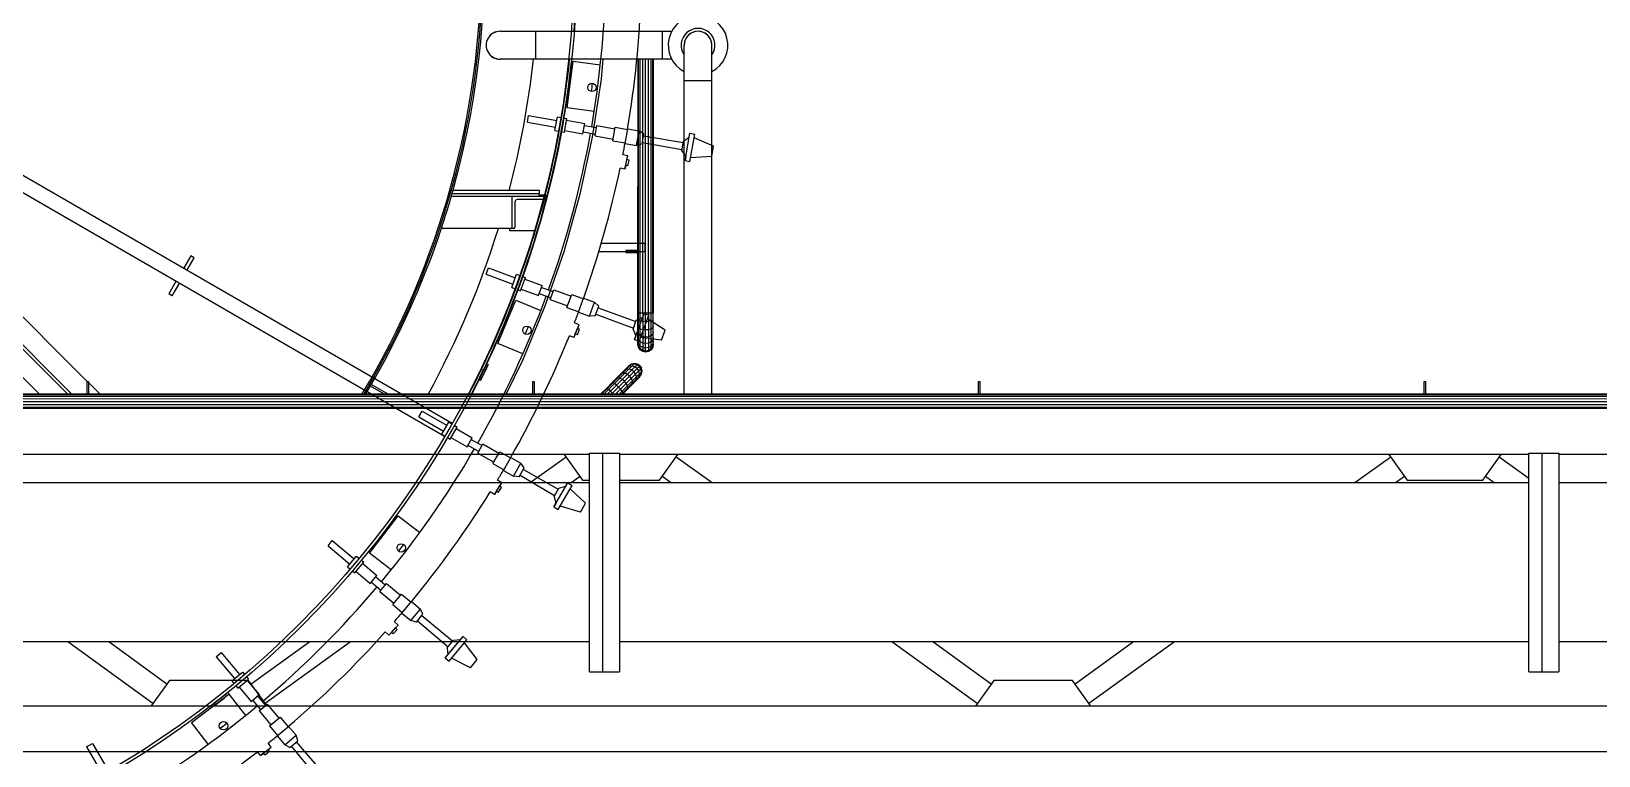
# Model space of a CAD drawing. Header units: metres. Extents: x 0 to 63075, y 0 to 44550.
# Drawn here: x 57059 to 57811, y 39990 to 40337 of the extents above; entities that cross this region are included whole.
import ezdxf

# ---------------------------------------------------------------- set-up
doc = ezdxf.new("R2010")
doc.units = ezdxf.units.M
doc.header["$LTSCALE"] = 75
for name, color, linetype in [('GSB', 7, 'Continuous'), ('ML6', 1, 'Continuous'), ('SDM', 7, 'Continuous'), ('SL1', 8, 'Continuous')]:
    doc.layers.add(name, color=color, linetype=linetype)
doc.styles.add('ROMANS', font='ROMANS.SHX')
doc.dimstyles.new('75___1-75', dxfattribs={"dimscale": 75, "dimtxt": 2.5, "dimasz": 2, "dimexe": 1.5, "dimexo": 1, "dimgap": 0.5, "dimtad": 1, "dimdec": 0, "dimzin": 12, "dimtxsty": 'ROMANS', "dimcen": 0, "dimclrd": 256, "dimclre": 256, "dimclrt": 3, "dimazin": 3, "dimtfac": 1, "dimtdec": 0, "dimtmove": 0, "dimatfit": 0, "dimfxl": 1, "dimlwd": -1, "dimlwe": -1, "dimarcsym": 0})

# ---------------------------------------------------------------- blocks, each defined once
blk = doc.blocks.new('A$C6bae614f')
at = {"layer": 'SL1'}
for p, q in [((393125.2, 43495.3), (394307.8, 42312.6)), ((393087.5, 43443.2), (394257.1, 42273.5)), ((395625.4, 43431.4), (396173.5, 43431.4)), ((395739.4, 43342.5), (395739.4, 43431.4)), ((396143.7, 43342.5), (396143.7, 43431.4)), ((394243.6, 42273.5), (393118.9, 43398.3)), ((396213.2, 42273.4), (396213.2, 43387)), ((396302.1, 42273.4), (396302.1, 43387)), ((396173.5, 43342.5), (395625.4, 43342.5)), ((395839.9, 43186.9), (395859.4, 43335.7)), ((395859.4, 43335.7), (395945.6, 43324.3)), ((395953.5, 43342.5), (395947.8, 43279)), ((396065.9, 42531.7), (396066, 43342.5)), ((396067.8, 42531.7), (396067.8, 43342.5)), ((396073.1, 42531.7), (396073.1, 43342.5)), ((396081, 42531.7), (396081, 43342.5)), ((396090.3, 42531.7), (396090.4, 43342.5)), ((396099.7, 42531.7), (396099.7, 43342.5)), ((396107.6, 42531.7), (396107.6, 43342.5)), ((396112.9, 42531.7), (396112.9, 43342.5)), ((396114.8, 43342.5), (396114.7, 42531.7)), ((395947.8, 43279), (395919.6, 43093.9)), ((396302.1, 43273), (396213.2, 43273)), ((395472.2, 42179.3), (393748.5, 43174.5)), ((395712.8, 43141.5), (395716.5, 43162.5)), ((395716.5, 43162.5), (395806.4, 43146.6)), ((395800.7, 43114.2), (395808.4, 43158.1)), ((395808.4, 43158.1), (395819.2, 43156.2)), ((395828.6, 43154.5), (395838.5, 43152.8)), ((395830.8, 43108.9), (395838.5, 43152.8)), ((395926, 43175.6), (395839.9, 43186.9)), ((395448, 42137.4), (393724.3, 43132.7)), ((395712.8, 43141.5), (395802.7, 43125.7)), ((395800.7, 43114.2), (395811.5, 43112.3)), ((395820.8, 43110.7), (395830.8, 43108.9)), ((395831.7, 43114.4), (395889.9, 43104.1)), ((395837.5, 43147.3), (395895.7, 43137)), ((395889.9, 43104.1), (395895.7, 43137)), ((395891, 43110.1), (395930, 43103.2)), ((395894.7, 43131), (395933.7, 43124.2)), ((395929, 43097.3), (395934.8, 43130.2)), ((395934.8, 43130.2), (395992.5, 43120)), ((395985.8, 43081.8), (395993.4, 43125.2)), ((395993.4, 43125.2), (396032.8, 43118.3)), ((396024.8, 43073.1), (396033.1, 43120.1)), ((396033.1, 43120.1), (396069.8, 43113.6)), ((396061.5, 43066.6), (396069.8, 43113.6)), ((396084.9, 43103.3), (396069.8, 43113.6)), ((396079.2, 43071.2), (396084.9, 43103.3)), ((396216.2, 43018.4), (396231.7, 43106)), ((396229.4, 43093.5), (396231.7, 43106)), ((396231.7, 43106), (396247.2, 43103.2)), ((396231.8, 43015.7), (396247.2, 43103.2)), ((394153.8, 42273.5), (393328.6, 43098.8)), ((395919.6, 43093.9), (395880.3, 42910.9)), ((395929, 43097.3), (395986.7, 43087.1)), ((395985.8, 43081.8), (396025.2, 43074.9)), ((396024.8, 43073.1), (396061.5, 43066.6)), ((396079.2, 43071.2), (396061.5, 43066.6)), ((396080.2, 43076.7), (396206.2, 43053.6)), ((396083.9, 43097.7), (396210.2, 43076.3)), ((396205.5, 43049.7), (396210.9, 43080.3)), ((396205.5, 43049.7), (396218.4, 43030.9)), ((396210.9, 43080.3), (396229.4, 43093.5)), ((396218.4, 43030.9), (396229.4, 43093.5)), ((396307.4, 43064.5), (396245.1, 43091)), ((396301.5, 43031.4), (396307.4, 43064.5)), ((396033.4, 43033.7), (396017.7, 43037.2)), ((396024.1, 42991), (396033.4, 43033.7)), ((396026.7, 43003.1), (396024.1, 42991)), ((396026.7, 43003.1), (396030.8, 43021.7)), ((396033.6, 43001.6), (396026.7, 43003.1)), ((396030.8, 43021.7), (396033.4, 43033.7)), ((396037.6, 43020.1), (396030.8, 43021.7)), ((396033.6, 43001.6), (396037.6, 43020.1)), ((396218.4, 43030.9), (396216.2, 43018.4)), ((396216.2, 43018.4), (396231.8, 43015.7)), ((396301.5, 43031.4), (396234, 43027.9)), ((396024.1, 42991), (396009, 42994.2)), ((395764.6, 42903.5), (395469.3, 42903.5)), ((395472, 42913), (395751.3, 42913)), ((395751.3, 42922.6), (395474.7, 42922.6)), ((395663, 42903.5), (395663, 42801.9)), ((395772, 42909.5), (395737, 42794.5)), ((395748.8, 42913), (395748.8, 42903.5)), ((395748.8, 42909.5), (395772, 42909.5)), ((395751.3, 42913), (395751.3, 42922.6)), ((395764.6, 42903.5), (395764.6, 42897.8)), ((395880.3, 42910.9), (395830, 42730.6)), ((395672.6, 42886.1), (395672.6, 42805.7)), ((395760.8, 42894), (395680.4, 42894)), ((395668.7, 42801.9), (395437.8, 42801.9)), ((395657, 42794.5), (395657, 42801.9)), ((395737, 42794.5), (395657, 42794.5)), ((396088.9, 42753.5), (395948.6, 42753.5)), ((396088.9, 42728.1), (396088.9, 42753.5)), ((394637.4, 42714.2), (394614.5, 42674.5)), ((394625.5, 42668.1), (394648.4, 42707.8)), ((394648.4, 42707.8), (394637.4, 42714.2)), ((395830, 42730.6), (395768.9, 42553.6)), ((395941.1, 42728.1), (396088.9, 42728.1)), ((396026.8, 42731.7), (396026.8, 42725.4)), ((396065.9, 42731.7), (396026.8, 42731.7)), ((396026.8, 42725.4), (396065.9, 42725.4)), ((395580.7, 42655.7), (395588, 42675.7)), ((395580.7, 42655.7), (395666.5, 42624.5)), ((395588, 42675.7), (395673.8, 42644.5)), ((395662.5, 42613.6), (395677.8, 42655.4)), ((395677.8, 42655.4), (395688, 42651.7)), ((395696.9, 42648.4), (395706.4, 42645)), ((394590.3, 42632.7), (394567.4, 42593)), ((394578.4, 42586.6), (394601.3, 42626.3)), ((395662.5, 42613.6), (395672.8, 42609.9)), ((395681.7, 42606.6), (395691.2, 42603.2)), ((395691.2, 42603.2), (395706.4, 42645)), ((395693.1, 42608.4), (395748.6, 42588.2)), ((395704.5, 42639.8), (395760.1, 42619.5)), ((395748.6, 42588.2), (395760.1, 42619.5)), ((395758, 42613.8), (395795.3, 42600.3)), ((395785.9, 42574.6), (395797.3, 42606)), ((395797.3, 42606), (395852.4, 42585.9)), ((394578.4, 42586.6), (394567.4, 42593)), ((395617.9, 42434.3), (395675.3, 42572.9)), ((395675.3, 42572.9), (395755.6, 42539.6)), ((395768.9, 42553.6), (395697.3, 42380.7)), ((395750.7, 42593.9), (395788, 42580.3)), ((395785.9, 42574.6), (395841, 42554.5)), ((395839.1, 42549.5), (395854.2, 42590.9)), ((395839.1, 42549.5), (395876.7, 42535.9)), ((395854.2, 42590.9), (395891.8, 42577.2)), ((395876.1, 42534.1), (395892.4, 42579)), ((395892.4, 42579), (395927.4, 42566.3)), ((395911.1, 42521.4), (395927.4, 42566.3)), ((395940.5, 42553.5), (395927.4, 42566.3)), ((395929.3, 42522.8), (395940.5, 42553.5)), ((395938.5, 42548.2), (396059.3, 42505.2)), ((395877.7, 42493.9), (395862.9, 42500)), ((395876.1, 42534.1), (395911.1, 42521.4)), ((395929.3, 42522.8), (395911.1, 42521.4)), ((395931.2, 42528.1), (396051.3, 42483.4)), ((396050, 42479.7), (396060.6, 42508.9)), ((396055.1, 42447.1), (396085.5, 42530.6)), ((396059.4, 42459), (396081.1, 42518.7)), ((396060.6, 42508.9), (396081.1, 42518.7)), ((396065.9, 42434.2), (396065.9, 42531.7)), ((396114.7, 42531.7), (396065.9, 42531.7)), ((396067.8, 42507.4), (396065.9, 42509.5)), ((396067.8, 42425.1), (396067.8, 42531.7)), ((396073.1, 42505.6), (396067.8, 42507.4)), ((396070, 42441.7), (396100.4, 42525.2)), ((396073.1, 42417.4), (396073.1, 42531.7)), ((396081, 42504.4), (396073.1, 42505.6)), ((396081, 42531.7), (396081, 42409.2)), ((396090.3, 42504), (396081, 42504.4)), ((396081.1, 42518.7), (396085.5, 42530.6)), ((396085.5, 42530.6), (396100.4, 42525.2)), ((396090.3, 42410.4), (396090.3, 42531.7)), ((396099.7, 42504.4), (396090.3, 42504)), ((396152.9, 42476.7), (396096.1, 42513.6)), ((396099.7, 42531.7), (396099.7, 42412.2)), ((396107.6, 42505.6), (396099.7, 42504.4)), ((396107.6, 42417.4), (396107.6, 42531.7)), ((396112.9, 42507.4), (396107.6, 42505.6)), ((396112.9, 42531.7), (396112.9, 42422.4)), ((396114.7, 42509.5), (396112.9, 42507.4)), ((396114.7, 42434.2), (396114.7, 42531.7)), ((395861.1, 42453.4), (395846.8, 42459.2)), ((395861.1, 42453.4), (395877.7, 42493.9)), ((395865.8, 42464.9), (395861.1, 42453.4)), ((395865.8, 42464.9), (395873, 42482.5)), ((395872.3, 42462.3), (395865.8, 42464.9)), ((395872.3, 42462.3), (395879.4, 42479.8)), ((395873, 42482.5), (395877.7, 42493.9)), ((395879.4, 42479.8), (395873, 42482.5)), ((396050, 42479.7), (396059.4, 42459)), ((396059.4, 42459), (396055.1, 42447.1)), ((396067.8, 42484.3), (396065.9, 42488.3)), ((396067.8, 42463.5), (396065.9, 42469.4)), ((396067.8, 42446.2), (396065.9, 42453.5)), ((396073.1, 42480.8), (396067.8, 42484.3)), ((396073.1, 42458.6), (396067.8, 42463.5)), ((396081, 42478.5), (396073.1, 42480.8)), ((396081, 42455.3), (396073.1, 42458.6)), ((396141.4, 42445.1), (396074.2, 42453.3)), ((396090.3, 42477.7), (396081, 42478.5)), ((396090.3, 42454.2), (396081, 42455.3)), ((396099.7, 42478.5), (396090.3, 42477.7)), ((396099.7, 42455.3), (396090.3, 42454.2)), ((396107.6, 42480.8), (396099.7, 42478.5)), ((396107.6, 42458.6), (396099.7, 42455.3)), ((396112.9, 42484.3), (396107.6, 42480.8)), ((396112.9, 42463.5), (396107.6, 42458.6)), ((396114.7, 42488.3), (396112.9, 42484.3)), ((396114.7, 42469.4), (396112.9, 42463.5)), ((396114.7, 42453.5), (396112.9, 42446.2)), ((396141.4, 42445.1), (396152.9, 42476.7)), ((395698.2, 42401), (395617.9, 42434.3)), ((396055.1, 42447.1), (396070, 42441.7)), ((396067.8, 42433.2), (396065.9, 42441.6)), ((396067.8, 42425.1), (396065.9, 42434.2)), ((396065.9, 42434.2), (396065.9, 42431.7)), ((396067.8, 42422.4), (396065.9, 42431.7)), ((396073.1, 42440), (396067.8, 42446.2)), ((396073.1, 42426.1), (396067.8, 42433.2)), ((396073.1, 42417.4), (396067.8, 42425.1)), ((396067.8, 42425.1), (396067.8, 42422.4)), ((396073.1, 42414.5), (396067.8, 42422.4)), ((396081, 42435.9), (396073.1, 42440)), ((396081, 42421.3), (396073.1, 42426.1)), ((396081, 42412.2), (396073.1, 42417.4)), ((396073.1, 42417.4), (396073.1, 42414.5)), ((396081, 42409.2), (396073.1, 42414.5)), ((396090.3, 42434.5), (396081, 42435.9)), ((396090.3, 42419.6), (396081, 42421.3)), ((396090.3, 42410.4), (396081, 42412.2)), ((396090.3, 42407.3), (396081, 42409.2)), ((396099.7, 42435.9), (396090.3, 42434.5)), ((396099.7, 42421.3), (396090.3, 42419.6)), ((396099.7, 42412.2), (396090.3, 42410.4)), ((396090.3, 42410.4), (396090.3, 42407.3)), ((396099.7, 42409.2), (396090.3, 42407.3)), ((396107.6, 42440), (396099.7, 42435.9)), ((396107.6, 42426.1), (396099.7, 42421.3)), ((396107.6, 42417.4), (396099.7, 42412.2)), ((396107.6, 42414.5), (396099.7, 42409.2)), ((396099.7, 42412.2), (396099.7, 42409.2)), ((396112.9, 42446.2), (396107.6, 42440)), ((396112.9, 42433.2), (396107.6, 42426.1)), ((396112.9, 42425.1), (396107.6, 42417.4)), ((396112.9, 42422.4), (396107.6, 42414.5)), ((396107.6, 42417.4), (396107.6, 42414.5)), ((396114.7, 42441.6), (396112.9, 42433.2)), ((396114.7, 42434.2), (396112.9, 42425.1)), ((396114.7, 42431.7), (396112.9, 42422.4)), ((396114.7, 42431.7), (396114.7, 42434.2)), ((395581.8, 42369.8), (395587.5, 42367.1)), ((395697.3, 42380.7), (395645.1, 42273.4)), ((395982.7, 42308.6), (396035.9, 42361.8)), ((395985.5, 42308.8), (396043.7, 42367)), ((395990.5, 42306.3), (396052.9, 42368.7)), ((395996.9, 42301.5), (396062.1, 42366.7)), ((396003.8, 42295.2), (396070, 42361.4)), ((396075.3, 42353.5), (396010.1, 42288.3)), ((396028.8, 42352), (396022.3, 42348.2)), ((396036.9, 42352.7), (396028.8, 42352)), ((396038, 42361.3), (396030.7, 42356.6)), ((396043.7, 42367), (396035.9, 42361.8)), ((396035.9, 42361.8), (396037.7, 42363.6)), ((396045.4, 42350), (396036.9, 42352.7)), ((396045.6, 42368.9), (396037.7, 42363.6)), ((396046.8, 42362.6), (396038, 42361.3)), ((396043.7, 42367), (396045.6, 42368.9)), ((396052.9, 42368.7), (396043.7, 42367)), ((396053, 42344.4), (396045.4, 42350)), ((396055, 42370.8), (396045.6, 42368.9)), ((396055.7, 42360.3), (396046.8, 42362.6)), ((396052.9, 42368.7), (396055, 42370.8)), ((396062.1, 42366.7), (396052.9, 42368.7)), ((396064.3, 42368.9), (396055, 42370.8)), ((396063.5, 42354.9), (396055.7, 42360.3)), ((396062.1, 42366.7), (396064.3, 42368.9)), ((396070, 42361.4), (396062.1, 42366.7)), ((396068.9, 42347.1), (396063.5, 42354.9)), ((396072.2, 42363.6), (396064.3, 42368.9)), ((396070, 42361.4), (396072.2, 42363.6)), ((396075.3, 42353.5), (396070, 42361.4)), ((396072.2, 42363.6), (396077.5, 42355.7)), ((396077.5, 42355.7), (396075.3, 42353.5)), ((396077.3, 42344.3), (396075.3, 42353.5)), ((396079.4, 42346.4), (396077.5, 42355.7)), ((394305.6, 42312.6), (394305.6, 42273.5)), ((394312, 42312.6), (394305.6, 42312.6)), ((394312, 42273.5), (394312, 42312.6)), ((394312, 42308.4), (394346.9, 42273.5)), ((395254.4, 42273.5), (395211.3, 42298.3)), ((395214.5, 42303.8), (395267.1, 42273.5)), ((395563.1, 42316.7), (395557.3, 42319.4)), ((395735.3, 42312.5), (395729, 42312.5)), ((395729, 42312.5), (395729, 42273.4)), ((395735.3, 42273.4), (395735.3, 42312.5)), ((395982.7, 42308.6), (395967, 42292.9)), ((395985.5, 42308.8), (395968.3, 42291.6)), ((395990.5, 42306.3), (395972.1, 42287.9)), ((395996.9, 42301.5), (395977.7, 42282.3)), ((395985.5, 42308.8), (395982.7, 42308.6)), ((395990.5, 42306.3), (395985.5, 42308.8)), ((395996.9, 42301.5), (395990.5, 42306.3)), ((396003.8, 42295.2), (395996.9, 42301.5)), ((396001.9, 42325.1), (395997.7, 42323.6)), ((396008, 42323.8), (396001.9, 42325.1)), ((396015.3, 42319.9), (396008, 42323.8)), ((396016.5, 42339.8), (396011.1, 42337)), ((396014.9, 42281.9), (396079.4, 42346.4)), ((396022.4, 42313.8), (396015.3, 42319.9)), ((396023.8, 42339.5), (396016.5, 42339.8)), ((396017.2, 42274.1), (396070.4, 42327.3)), ((396017.4, 42276.9), (396075.6, 42335.1)), ((396028.5, 42306.6), (396022.4, 42313.8)), ((396031.7, 42336.3), (396023.8, 42339.5)), ((396032.4, 42299.4), (396028.5, 42306.6)), ((396039.1, 42330.5), (396031.7, 42336.3)), ((396033.7, 42293.3), (396032.4, 42299.4)), ((396044.9, 42323.1), (396039.1, 42330.5)), ((396048.2, 42315.1), (396044.9, 42323.1)), ((396045.6, 42302.5), (396048.4, 42307.9)), ((396048.4, 42307.9), (396048.2, 42315.1)), ((396058.6, 42336.8), (396053, 42344.4)), ((396056.8, 42313.7), (396060.6, 42320.2)), ((396061.3, 42328.3), (396058.6, 42336.8)), ((396060.6, 42320.2), (396061.3, 42328.3)), ((396065.2, 42322.1), (396069.9, 42329.4)), ((396071.2, 42338.2), (396068.9, 42347.1)), ((396069.9, 42329.4), (396071.2, 42338.2)), ((396070.4, 42327.3), (396075.6, 42335.1)), ((396070.4, 42327.3), (396072.2, 42329.1)), ((396072.2, 42329.1), (396077.5, 42337)), ((396075.6, 42335.1), (396077.3, 42344.3)), ((396075.6, 42335.1), (396077.5, 42337)), ((396077.5, 42337), (396079.4, 42346.4)), ((397152.3, 42312.5), (397152.3, 42273.4)), ((397158.7, 42312.5), (397152.3, 42312.5)), ((397158.7, 42273.4), (397158.7, 42312.5)), ((398575.7, 42312.4), (398575.7, 42273.3)), ((398582, 42312.4), (398575.7, 42312.4)), ((398582, 42273.3), (398582, 42312.4)), ((391239.2, 42266.4), (404592.6, 42266)), ((391265.3, 42273.6), (404575.4, 42273.2)), ((391265.3, 42271.7), (404584.7, 42271.3)), ((391403.6, 42249.2), (404599.8, 42248.8)), ((391405.9, 42258.5), (404475.4, 42258.1)), ((395947.5, 42273.4), (395967, 42292.9)), ((395950.2, 42273.4), (395968.3, 42291.6)), ((395957.6, 42273.4), (395972.1, 42287.9)), ((395972.1, 42287.9), (395967, 42292.9)), ((395968.8, 42273.4), (395977.7, 42282.3)), ((395977.7, 42282.3), (395972.1, 42287.9)), ((395984.3, 42275.7), (395977.7, 42282.3)), ((395982, 42273.4), (395984.3, 42275.7)), ((396003.8, 42295.2), (395984.3, 42275.7)), ((395986.5, 42273.4), (395984.3, 42275.7)), ((396010.1, 42288.3), (395995.2, 42273.4)), ((396010.1, 42288.3), (396003.8, 42295.2)), ((396014.9, 42281.9), (396006.4, 42273.4)), ((396014.9, 42281.9), (396010.1, 42288.3)), ((396017.4, 42276.9), (396013.9, 42273.4)), ((396017.4, 42276.9), (396014.9, 42281.9)), ((396016.5, 42273.4), (396017.2, 42274.1)), ((396017.2, 42274.1), (396017.4, 42276.9)), ((396032.2, 42289.1), (396033.7, 42293.3)), ((391405.9, 42239.8), (404597.9, 42239.4)), ((391412.2, 42231.9), (404475.4, 42231.5)), ((401375.3, 42226.4), (393280.3, 42226.6)), ((395366.2, 42200.2), (395376.9, 42218.7)), ((395366.2, 42200.2), (395445.3, 42154.6)), ((395376.9, 42218.7), (395456, 42173)), ((395439.5, 42144.5), (395461.8, 42183.1)), ((395461.8, 42183.1), (395471.2, 42177.6)), ((395465.9, 42129.3), (395488.2, 42167.8)), ((395479.4, 42172.9), (395488.2, 42167.8)), ((395485.4, 42163), (395536.6, 42133.5)), ((395439.5, 42144.5), (395449, 42139.1)), ((395457.2, 42134.3), (395465.9, 42129.3)), ((395468.7, 42134.1), (395519.9, 42104.5)), ((395519.9, 42104.5), (395536.6, 42133.5)), ((395522.9, 42109.8), (395557.3, 42089.9)), ((395533.5, 42128.2), (395567.9, 42108.4)), ((395554.2, 42084.7), (395570.9, 42113.6)), ((395570.9, 42113.6), (395621.7, 42084.3)), ((395910.9, 42080.5), (393280.3, 42080.6)), ((395554.2, 42084.7), (395605, 42055.4)), ((395602.3, 42050.8), (395624.3, 42088.9)), ((395602.3, 42050.8), (395637, 42030.8)), ((395624.3, 42088.9), (395659, 42068.9)), ((395636, 42029.2), (395659.9, 42070.5)), ((395659.9, 42070.5), (395692.2, 42051.9)), ((395668.3, 42010.6), (395692.2, 42051.9)), ((395702.8, 42037.1), (395692.2, 42051.9)), ((395836.2, 42072), (395721.8, 41989.5)), ((395830.4, 42080.5), (395830.4, 42080.1)), ((395830.4, 42080.1), (395889.2, 41998.5)), ((395910.9, 41386.2), (395910.9, 42084.7)), ((395910.9, 42084.7), (396007.1, 42084.7)), ((395952.1, 42084.7), (395952.1, 41386.2)), ((396007.1, 42084.7), (396007.1, 41386.2)), ((398910.9, 42080.4), (396007.1, 42080.5)), ((396134.8, 41998.5), (396193.7, 42080.1)), ((396302.4, 41989.4), (396187.8, 42072)), ((396193.7, 42080.1), (396193.7, 42080.5)), ((398470, 42072), (398355.2, 41989.4)), ((398464.2, 42080.5), (398464.2, 42080.1)), ((398464.2, 42080.1), (398523, 41998.4)), ((398763.7, 41998.4), (398822.7, 42079.9)), ((398910.9, 42003.8), (398816.8, 42071.8)), ((398822.7, 42079.9), (398822.7, 42080.4)), ((398910.9, 41386.1), (398910.9, 42084.6)), ((398910.9, 42084.6), (399007.1, 42084.6)), ((398952.1, 42084.6), (398952.1, 41386.1)), ((399007.1, 42084.6), (399007.1, 41386.1)), ((401375.3, 42080.4), (399007.1, 42080.4)), ((395630.6, 41989.3), (395617.1, 41997.9)), ((395636, 42029.2), (395668.3, 42010.6)), ((395686.5, 42008.8), (395668.3, 42010.6)), ((395686.5, 42008.8), (395702.8, 42037.1)), ((395689.3, 42013.7), (395799.8, 41948.8)), ((395700, 42032.2), (395811.4, 41968.9)), ((395880.8, 42010.2), (395852.1, 41989.5)), ((395889.2, 41998.5), (395910.9, 41998.5)), ((396007.1, 41998.5), (396134.8, 41998.5)), ((396172.1, 41989.5), (396143.3, 42010.2)), ((398514.5, 42010.1), (398485.6, 41989.4)), ((398523, 41998.4), (398763.7, 41998.4)), ((398800.8, 41989.4), (398772.2, 42010.1)), ((395910.9, 41989.5), (393007.1, 41989.6)), ((395607.3, 41952.3), (395594.2, 41960.5)), ((395607.3, 41952.3), (395630.6, 41989.3)), ((395613.9, 41962.8), (395607.3, 41952.3)), ((395613.9, 41962.8), (395624, 41978.9)), ((395619.8, 41959.1), (395613.9, 41962.8)), ((395619.8, 41959.1), (395629.9, 41975.1)), ((395624, 41978.9), (395630.6, 41989.3)), ((395629.9, 41975.1), (395624, 41978.9)), ((395797.2, 41912.4), (395841.6, 41989.4)), ((395797.8, 41945.4), (395813.4, 41972.3)), ((395803.5, 41923.4), (395835.3, 41978.4)), ((395810.9, 41904.5), (395855.3, 41981.5)), ((395813.4, 41972.3), (395835.3, 41978.4)), ((395835.3, 41978.4), (395841.6, 41989.4)), ((395841.6, 41989.4), (395855.3, 41981.5)), ((395898.6, 41924.6), (395849.1, 41970.7)), ((398910.9, 41989.4), (396007.1, 41989.5)), ((401910.9, 41989.3), (399007.1, 41989.4)), ((395803.5, 41923.4), (395797.2, 41912.4)), ((395797.2, 41912.4), (395810.9, 41904.5)), ((395797.8, 41945.4), (395803.5, 41923.4)), ((395881.8, 41895.4), (395817.1, 41915.2)), ((395881.8, 41895.4), (395898.6, 41924.6)), ((395208.7, 41764.7), (395300, 41883.7)), ((395300, 41883.7), (395369, 41830.8)), ((395075.9, 41788.9), (395089.6, 41805.2)), ((395089.6, 41805.2), (395159.6, 41746.5)), ((395075.9, 41788.9), (395145.9, 41730.2)), ((395138.4, 41721.3), (395167, 41755.4)), ((395167, 41755.4), (395175.4, 41748.4)), ((395277.6, 41711.8), (395208.7, 41764.7)), ((395138.4, 41721.3), (395146.8, 41714.3)), ((395154.1, 41708.2), (395161.8, 41701.7)), ((395161.8, 41701.7), (395190.4, 41735.8)), ((395165.4, 41706), (395210.6, 41668)), ((395182.7, 41742.3), (395190.4, 41735.8)), ((395186.8, 41731.6), (395232.1, 41693.6)), ((395210.6, 41668), (395232.1, 41693.6)), ((395214.6, 41672.7), (395244.9, 41647.1)), ((395228.2, 41688.9), (395258.6, 41663.4)), ((395241, 41642.5), (395262.5, 41668.1)), ((395262.5, 41668.1), (395307.4, 41630.4)), ((395241, 41642.5), (395285.9, 41604.8)), ((395282.5, 41600.7), (395310.8, 41634.5)), ((395282.5, 41600.7), (395313.1, 41575)), ((395310.8, 41634.5), (395341.4, 41608.8)), ((395311.9, 41573.6), (395342.6, 41610.2)), ((395342.6, 41610.2), (395371.1, 41586.3)), ((395311.9, 41573.6), (395340.5, 41549.7)), ((395340.5, 41549.7), (395371.1, 41586.3)), ((395358.1, 41544.8), (395340.5, 41549.7)), ((395358.1, 41544.8), (395379, 41569.8)), ((395361.7, 41549.1), (395459.3, 41466.1)), ((395379, 41569.8), (395371.1, 41586.3)), ((395375.4, 41565.5), (395474.1, 41483.8)), ((395270.3, 41502.9), (395258.8, 41513.3)), ((395270.3, 41502.9), (395299.6, 41535.3)), ((395278.6, 41512), (395270.3, 41502.9)), ((395278.6, 41512), (395291.4, 41526.1)), ((395283.8, 41507.4), (395278.6, 41512)), ((395283.8, 41507.4), (395296.5, 41521.4)), ((395299.6, 41535.3), (395287.8, 41546.1)), ((395291.4, 41526.1), (395299.6, 41535.3)), ((395296.5, 41521.4), (395291.4, 41526.1)), ((395450.4, 41430.6), (395507.5, 41498.7)), ((395499.3, 41489), (395507.5, 41498.7)), ((395507.5, 41498.7), (395519.6, 41488.5)), ((395910.9, 41481.5), (393007.1, 41481.6)), ((394516.9, 41285.2), (394245.3, 41481.5)), ((394561.5, 41347), (394375.4, 41481.5)), ((394718.6, 41434.3), (394734.9, 41448)), ((394734.9, 41448), (394793.6, 41378)), ((395017.5, 41481.5), (394830.9, 41346.9)), ((395147.8, 41481.5), (394875.5, 41285.1)), ((395456.7, 41463), (395476.7, 41486.8)), ((395456.7, 41463), (395458.5, 41440.3)), ((395458.5, 41440.3), (395499.3, 41489)), ((395462.5, 41420.4), (395519.6, 41488.5)), ((395476.7, 41486.8), (395499.3, 41489)), ((395552.4, 41425), (395511.7, 41479)), ((398910.9, 41481.4), (396007.1, 41481.5)), ((397149.5, 41285), (396877, 41481.4)), ((397194.1, 41346.8), (397007.3, 41481.4)), ((397648.9, 41481.4), (397461.8, 41346.8)), ((397779.4, 41481.4), (397506.3, 41284.9)), ((401910.9, 41481.3), (399007.1, 41481.4)), ((394718.6, 41434.3), (394777.3, 41364.3)), ((395458.5, 41440.3), (395450.4, 41430.6)), ((395450.4, 41430.6), (395462.5, 41420.4)), ((395530.8, 41399.2), (395470.4, 41429.9)), ((395530.8, 41399.2), (395552.4, 41425)), ((394570, 41358.6), (394511.1, 41277.1)), ((394822.5, 41358.6), (394570, 41358.6)), ((394768.4, 41356.8), (394802.5, 41385.4)), ((394768.4, 41356.8), (394775.4, 41348.5)), ((394788, 41333.5), (394822.1, 41362.1)), ((394802.5, 41385.4), (394809.5, 41377.1)), ((394815.6, 41369.8), (394822.1, 41362.1)), ((394817.9, 41358.5), (394855.9, 41313.2)), ((394881.4, 41277), (394822.5, 41358.6)), ((395910.9, 41386.2), (396007.1, 41386.2)), ((397202.5, 41358.5), (397143.7, 41276.9)), ((397453.3, 41358.5), (397202.5, 41358.5)), ((397512.1, 41276.8), (397453.3, 41358.5)), ((398910.9, 41386.1), (399007.1, 41386.1)), ((394756.3, 41320.5), (394760.2, 41315.6)), ((394759.4, 41314.9), (394812, 41246.2)), ((394781.6, 41341.2), (394788, 41333.5)), ((394792.3, 41337), (394830.3, 41291.8)), ((394830.3, 41291.8), (394855.9, 41313.2)), ((394851.2, 41309.3), (394876.7, 41279)), ((401375.3, 41276.4), (393280.3, 41276.6)), ((394511.1, 41277.1), (394511.1, 41276.6)), ((394640.1, 41223.9), (394715.5, 41281.7)), ((394716.3, 41280.7), (394712.3, 41285.7)), ((394834.9, 41295.7), (394860.4, 41265.3)), ((394855.8, 41261.4), (394881.4, 41282.9)), ((394855.8, 41261.4), (394893.4, 41216.5)), ((394881.4, 41282.9), (394919, 41238)), ((394881.4, 41276.6), (394881.4, 41277)), ((397143.7, 41276.9), (397143.7, 41276.5)), ((397512.1, 41276.5), (397512.1, 41276.8)), ((394693, 41154.9), (394640.1, 41223.9)), ((394889.4, 41213.1), (394923.1, 41241.4)), ((394889.4, 41213.1), (394915.1, 41182.4)), ((394913.6, 41181.2), (394950.2, 41211.9)), ((394923.1, 41241.4), (394948.8, 41210.7)), ((394950.2, 41211.9), (394974.2, 41183.4)), ((394305.1, 41147), (394323.6, 41157.7)), ((394305.1, 41147), (394350.8, 41067.9)), ((394323.6, 41157.7), (394369.3, 41078.6)), ((394894.9, 41145.6), (394885.1, 41158.3)), ((394913.6, 41181.2), (394937.6, 41152.7)), ((394937.6, 41152.7), (394974.2, 41183.4)), ((394954.1, 41144.8), (394937.6, 41152.7)), ((394954.1, 41144.8), (394979.1, 41165.8)), ((394958.4, 41148.5), (395040.1, 41049.7)), ((394979.1, 41165.8), (394974.2, 41183.4)), ((394974.7, 41162.2), (395057.8, 41064.6)), ((401375.3, 41130.4), (393280.3, 41130.6)), ((394860.4, 41118.9), (394850.8, 41131)), ((394860.4, 41118.9), (394894.9, 41145.6)), ((394870.1, 41126.4), (394860.4, 41118.9)), ((394870.1, 41126.4), (394885.2, 41138.1)), ((394874.4, 41120.9), (394870.1, 41126.4)), ((394874.4, 41120.9), (394889.4, 41132.5)), ((394885.2, 41138.1), (394894.9, 41145.6)), ((394889.4, 41132.5), (394885.2, 41138.1))]:
    blk.add_line(p, q, dxfattribs=at)
for centre, radius in [((392870.4, 43653.6), 3000), ((392870.4, 43653.6), 2990.5), ((395919, 43252.2), 13.5), ((395711.3, 42476.8), 13.5), ((395309.9, 41781.6), 13.5), ((394742.2, 41214), 13.5)]:
    blk.add_circle(centre, radius, dxfattribs=at)
for centre, radius, start, end in [((392870.4, 43653.6), 3000, 355.7521, 187.0261), ((392870.4, 43653.6), 2705, 329.3208, 209.6099), ((392870.4, 43653.6), 2695.2, 329.1976, 359.9475), ((392870.4, 43653.6), 2700, 329.2578, 359.9476), ((392870.4, 43653.6), 3092.8, 350.1952, 358.5864), ((392870.4, 43653.6), 3207.1, 350.3916, 358.1351), ((396257.7, 43387), 95.2, 297.8163, 242.18), ((395625.4, 43387), 44.4, 89.9981, 269.9981), ((395625.4, 43387), 44.5, 89.3905, 270.6058), ((396257.7, 43387), 53.9, 325.477, 214.5192), ((396257.7, 43387), 44.4, 359.9981, 179.9981), ((396257.7, 43387), 44.5, 359.3905, 180.6058), ((392870.4, 43653.6), 3000, 332.6089, 354.0474), ((392870.4, 43653.6), 2878.5, 345.287, 353.7953), ((392870.4, 43653.6), 2993.5, 345.6064, 354.0345), ((392870.4, 43653.6), 3075, 352.2466, 352.7497), ((392870.4, 43653.6), 3092.8, 340.1952, 349.801), ((392870.4, 43653.6), 3207.1, 348.918, 349.6047), ((392870.4, 43653.6), 3207.1, 340.3916, 348.1351), ((392870.4, 43653.6), 2993.5, 332.5444, 344.4688), ((395680.4, 42886.1), 7.87, 89.9981, 179.9981), ((395760.8, 42897.8), 3.81, 269.9981, 359.9981), ((392870.4, 43653.6), 2878.5, 331.3486, 342.789), ((395668.7, 42805.7), 3.81, 269.9981, 359.9981), ((392870.4, 43653.6), 3092.8, 330.1952, 339.801), ((392870.4, 43653.6), 3207.1, 338.918, 339.6047), ((392870.4, 43653.6), 3207.1, 330.3916, 338.1351), ((392870.4, 43653.6), 3075, 337.2466, 337.7497), ((392870.4, 43653.6), 3006.4, 333.5942, 334.6662), ((392870.4, 43653.6), 3092.8, 320.1952, 329.801), ((392870.4, 43653.6), 3207.1, 328.918, 329.6047), ((392870.4, 43653.6), 3207.1, 320.3916, 328.1351), ((392870.4, 43653.6), 3075, 322.2466, 322.7497), ((392870.4, 43653.6), 3092.8, 310.1952, 319.801), ((392870.4, 43653.6), 3207.1, 318.918, 319.6047), ((392870.4, 43653.6), 3207.1, 310.3916, 318.1351), ((392870.4, 43653.6), 3006.4, 307.8799, 308.9519), ((392870.4, 43653.6), 3092.8, 300.4687, 309.801), ((392870.4, 43653.6), 3075, 307.2466, 307.7497), ((392870.4, 43653.6), 3207.1, 308.918, 309.6047), ((392870.4, 43653.6), 3207.1, 300.4519, 308.1351)]:
    blk.add_arc(centre, radius, start, end, dxfattribs=at)
for points, knots in [([(395557.3, 42319.4), (395559.7, 42324.2), (395562.1, 42329), (395564.5, 42333.8), (395566.2, 42337.4), (395568, 42341), (395569.7, 42344.6), (395573.7, 42352.9), (395577.8, 42361.5), (395581.9, 42370)], [0, 0, 0, 0, 0.284847, 0.284847, 0.284847, 0.498754, 0.498754, 0.498754, 1, 1, 1, 1]), ([(395581.8, 42369.9), (395579.5, 42365), (395577.2, 42360.1), (395574.9, 42355.3), (395573.1, 42351.7), (395571.4, 42348.1), (395569.7, 42344.6), (395565.7, 42336.3), (395561.5, 42327.7), (395557.3, 42319.3)], [0, 0, 0, 0, 0.284852, 0.284852, 0.284852, 0.498737, 0.498737, 0.498737, 1, 1, 1, 1]), ([(395587.5, 42367.1), (395585.2, 42362.3), (395582.9, 42357.4), (395580.6, 42352.6), (395578.9, 42348.9), (395577.1, 42345.3), (395575.4, 42341.8), (395571.4, 42333.5), (395567.2, 42324.9), (395563, 42316.5)], [0, 0, 0, 0, 0.284856, 0.284856, 0.284856, 0.498737, 0.498737, 0.498737, 1, 1, 1, 1]), ([(395563.1, 42316.6), (395565.4, 42321.4), (395567.8, 42326.3), (395570.2, 42331.1), (395572, 42334.7), (395573.7, 42338.3), (395575.4, 42341.8), (395579.4, 42350.1), (395583.6, 42358.7), (395587.6, 42367.2)], [0, 0, 0, 0, 0.284848, 0.284848, 0.284848, 0.498754, 0.498754, 0.498754, 1, 1, 1, 1]), ([(394756.3, 41320.5), (394752.1, 41317.2), (394747.9, 41313.8), (394743.7, 41310.4), (394740.6, 41307.9), (394737.5, 41305.5), (394734.4, 41303), (394727.2, 41297.3), (394719.7, 41291.4), (394712.2, 41285.6)], [0, 0, 0, 0, 0.284852, 0.284852, 0.284852, 0.498737, 0.498737, 0.498737, 1, 1, 1, 1]), ([(394712.3, 41285.7), (394716.6, 41289), (394720.8, 41292.3), (394725, 41295.6), (394728.2, 41298.1), (394731.3, 41300.6), (394734.4, 41303), (394741.6, 41308.7), (394749.1, 41314.7), (394756.4, 41320.6)], [0, 0, 0, 0, 0.284847, 0.284847, 0.284847, 0.498754, 0.498754, 0.498754, 1, 1, 1, 1]), ([(394760.3, 41315.6), (394756.1, 41312.2), (394751.9, 41308.8), (394747.7, 41305.5), (394744.6, 41303), (394741.4, 41300.5), (394738.3, 41298), (394731.1, 41292.3), (394723.6, 41286.4), (394716.2, 41280.6)], [0, 0, 0, 0, 0.284856, 0.284856, 0.284856, 0.498737, 0.498737, 0.498737, 1, 1, 1, 1]), ([(394716.3, 41280.7), (394720.5, 41284), (394724.8, 41287.3), (394729, 41290.7), (394732.1, 41293.1), (394735.3, 41295.6), (394738.4, 41298.1), (394745.6, 41303.8), (394753, 41309.7), (394760.4, 41315.7)], [0, 0, 0, 0, 0.284848, 0.284848, 0.284848, 0.498754, 0.498754, 0.498754, 1, 1, 1, 1])]:
    blk.add_open_spline(points, degree=3, knots=knots, dxfattribs=at)
blk = doc.blocks.new('zw$15D4')
at = {"layer": 'ML6', "xscale": 0.2502808837766805, "yscale": 0.2502808837766805, "zscale": 0.2502808837766805}
blk.add_blockref('A$C6bae614f', (-85544.7, -3177.3), dxfattribs=at)

msp = doc.modelspace()

# ---------------------------------------------------------------- block references
at = {"layer": 'GSB', "xscale": 0.6000000000000068, "yscale": 0.6000000000000068, "zscale": 0.6000000000000068}
msp.add_blockref('zw$15D4', (49200, 35721.63), dxfattribs=at)

# ---------------------------------------------------------------- leaders
at = {"layer": 'SDM'}
msp.add_leader([(52766.71, 37891.88), (59453.13, 42438.72), (62243.43, 42438.72)], dimstyle='75___1-75', override={"dimtad": 0}, dxfattribs=at)

doc.saveas('drawing.dxf')
